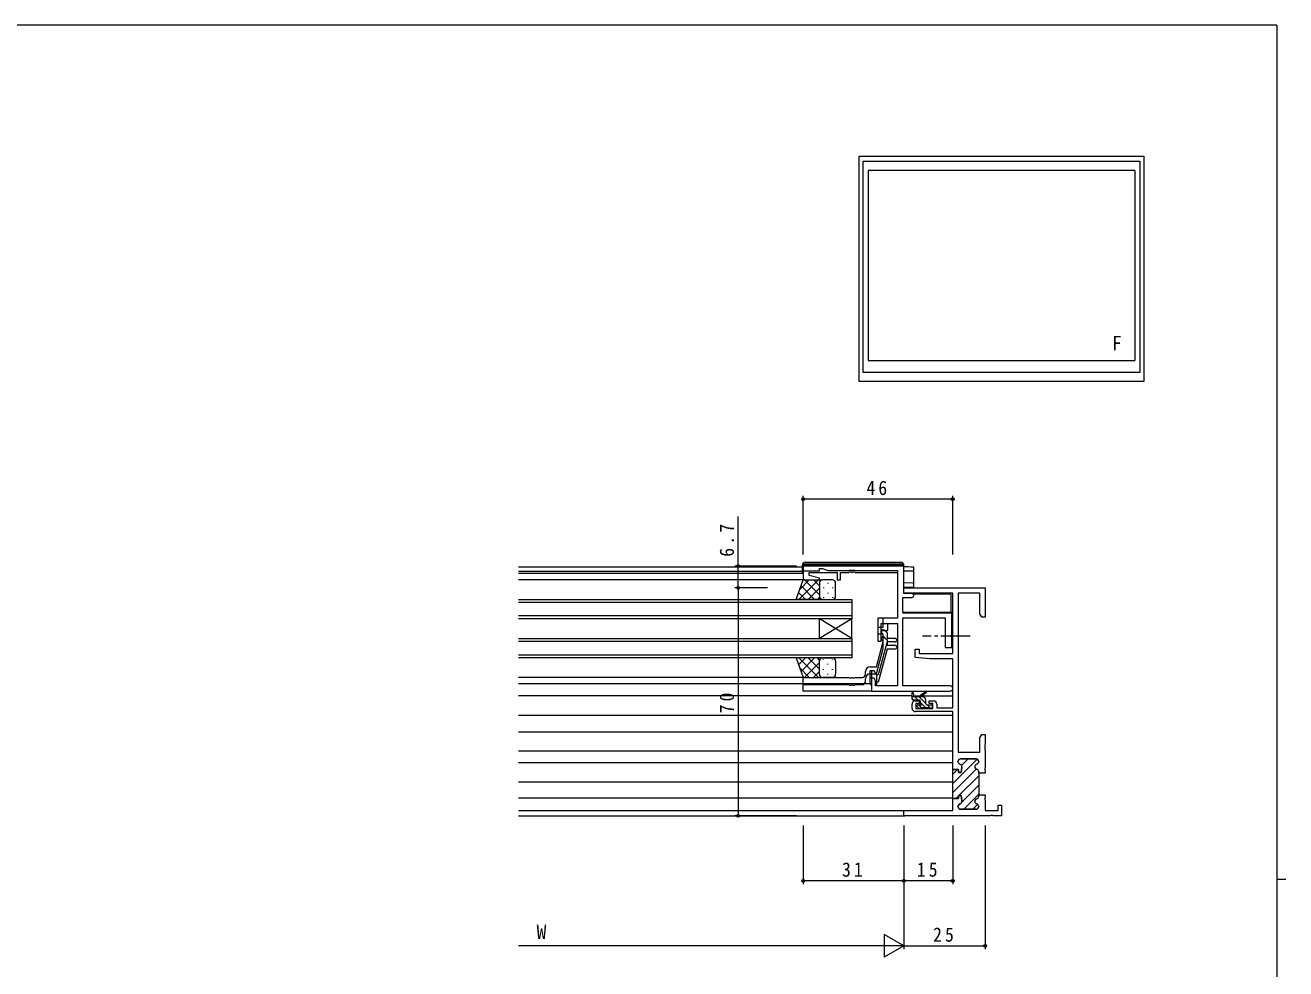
# Model space of a CAD drawing. Units: millimetres on the paper. Extents: x -420 to 373, y -297 to 267.
# Drawn here: x -32.5 to 355.1, y -25.6 to 264.4 of the extents above; entities that cross this region are included whole.
import ezdxf
from ezdxf.enums import TextEntityAlignment as Align

# ---------------------------------------------------------------- set-up
doc = ezdxf.new("R2010")
doc.units = ezdxf.units.MM
doc.linetypes.add('CHAIN2', pattern=[12, 9, -1, 1, -1])
for name, color, linetype, lineweight in [('0-1_YKK_ZWAK', 7, 'Continuous', 9), ('0-3_YKK_11', 7, 'Continuous', 9), ('0-4_YKK_12', 2, 'Continuous', 9), ('0-5_YKK_13', 4, 'Continuous', 9), ('0-6_YKK_A1', 4, 'Continuous', 9), ('0-7_YKK_D', 6, 'Continuous', 9)]:
    doc.layers.add(name, color=color, linetype=linetype, lineweight=lineweight)
doc.styles.add('ＭＳ ゴシック', font='')
doc.styles.get('ＭＳ ゴシック').set_extended_font_data('MS Gothic')

msp = doc.modelspace()

# ---------------------------------------------------------------- linework, layer by layer
at = {"layer": '0-1_YKK_ZWAK'}
for p, q in [((352.3, 264.4), (-417.7, 264.4)), ((352.3, 264.4), (352.3, -260.6)), ((352.3, 1.9), (355.1, 1.9))]:
    msp.add_line(p, q, dxfattribs=at)
at = {"layer": '0-3_YKK_11'}
for p, q in [((206.687, 98.741), (206.687, 96.741)), ((237.687, 98.741), (206.687, 98.741)), ((206.687, 98.141), (206.687, 93.941)), ((237.687, 98.141), (206.687, 98.141)), ((211.687, 97.441), (212.687, 97.441)), ((211.687, 96.741), (211.687, 97.441)), ((212.687, 97.441), (214.336, 96.841)), ((220.729, 96.841), (220.912, 96.961)), ((220.912, 96.961), (221.462, 96.961)), ((221.462, 96.961), (221.645, 96.841)), ((221.729, 96.841), (221.912, 96.961)), ((221.912, 96.961), (222.462, 96.961)), ((222.462, 96.961), (222.645, 96.841)), ((237.687, 89.741), (237.687, 98.741)), ((237.687, 89.741), (237.687, 98.141)), ((206.687, 96.741), (211.687, 96.741)), ((206.687, 93.941), (211.648, 93.941)), ((208.587, 96.241), (217.187, 96.241)), ((208.587, 95.302), (208.587, 96.241)), ((211.716, 94.464), (208.587, 95.302)), ((211.648, 93.941), (211.716, 94.464)), ((214.336, 96.841), (220.729, 96.841)), ((217.187, 96.241), (217.187, 93.941)), ((217.187, 93.941), (218.187, 93.941)), ((218.187, 96.241), (220.729, 96.241)), ((218.187, 93.941), (218.187, 96.241)), ((220.729, 96.241), (220.912, 96.361)), ((220.912, 96.361), (221.462, 96.361)), ((221.462, 96.361), (221.645, 96.241)), ((221.645, 96.841), (221.729, 96.841)), ((221.645, 96.241), (221.729, 96.241)), ((221.729, 96.241), (221.912, 96.361)), ((221.912, 96.361), (222.462, 96.361)), ((222.462, 96.361), (222.645, 96.241)), ((222.645, 96.841), (235.687, 96.841)), ((222.645, 96.241), (235.687, 96.241)), ((235.687, 96.841), (235.687, 82.141)), ((235.687, 96.241), (235.687, 82.141)), ((237.687, 91.441), (262.687, 91.441)), ((237.687, 89.811), (237.687, 91.441)), ((252.687, 89.811), (237.687, 89.811)), ((240.087, 89.741), (237.687, 89.741)), ((240.087, 89.741), (237.687, 89.741)), ((252.687, 71.341), (252.687, 89.811)), ((261.057, 89.811), (254.317, 89.811)), ((254.317, 89.811), (254.317, 40.941)), ((261.057, 83.532), (261.057, 89.811)), ((262.687, 91.441), (262.687, 82.441)), ((237.317, 88.541), (240.087, 88.541)), ((237.317, 83.941), (237.317, 88.541)), ((237.317, 88.541), (240.087, 88.541)), ((237.317, 83.941), (237.317, 88.541)), ((229.687, 82.141), (229.687, 77.341)), ((235.687, 82.141), (229.687, 82.141)), ((231.187, 82.141), (231.187, 79.341)), ((235.687, 82.141), (231.187, 82.141)), ((252.387, 83.941), (237.317, 83.941)), ((252.387, 83.941), (237.317, 83.941)), ((237.317, 82.311), (250.387, 82.311)), ((237.317, 61.371), (237.317, 82.311)), ((237.317, 82.311), (250.387, 82.311)), ((237.317, 61.371), (237.317, 82.311)), ((250.387, 82.311), (250.387, 73.141)), ((250.387, 82.311), (250.387, 73.141)), ((252.387, 77.099), (252.387, 83.941)), ((252.387, 77.099), (252.387, 83.941)), ((261.687, 82.441), (261.057, 83.532)), ((262.687, 82.441), (261.687, 82.441)), ((229.687, 79.341), (229.687, 75.141)), ((231.187, 79.341), (229.687, 79.341)), ((230.687, 80.511), (235.687, 80.511)), ((230.687, 77.341), (230.687, 80.511)), ((230.687, 78.341), (232.687, 78.341)), ((230.687, 75.141), (230.687, 78.341)), ((231.287, 77.193), (230.863, 77.617)), ((231.711, 78.466), (232.487, 77.69)), ((232.487, 77.69), (232.487, 76.041)), ((232.687, 80.511), (235.687, 80.511)), ((232.687, 78.341), (232.687, 80.511)), ((235.687, 80.511), (235.687, 61.371)), ((235.687, 80.511), (235.687, 61.371)), ((229.207, 67.241), (231.287, 75.003)), ((229.687, 77.341), (230.687, 77.341)), ((229.687, 75.141), (230.687, 75.141)), ((232.486, 74.841), (229.78, 64.741)), ((231.287, 74.993), (230.863, 75.417)), ((231.287, 75.003), (231.287, 77.193)), ((231.287, 72.803), (231.287, 74.993)), ((231.711, 76.265), (232.487, 75.49)), ((234.887, 74.841), (232.486, 74.841)), ((232.487, 76.041), (234.887, 76.041)), ((232.487, 75.49), (232.487, 73.841)), ((232.487, 73.841), (234.887, 73.841)), ((252.267, 76.916), (252.387, 77.099)), ((252.267, 76.916), (252.387, 77.099)), ((252.267, 76.366), (252.267, 76.916)), ((252.267, 76.366), (252.267, 76.916)), ((252.387, 76.183), (252.267, 76.366)), ((252.387, 76.183), (252.267, 76.366)), ((252.387, 73.141), (252.387, 76.183)), ((252.387, 73.141), (252.387, 76.183)), ((229.207, 65.041), (231.287, 72.803)), ((232.486, 72.641), (229.78, 62.541)), ((234.887, 72.641), (232.486, 72.641)), ((241.187, 72.641), (242.387, 72.641)), ((241.187, 70.035), (241.187, 72.641)), ((245.687, 69.641), (241.187, 70.035)), ((242.387, 72.641), (242.387, 71.341)), ((242.387, 71.341), (252.687, 71.341)), ((250.387, 73.141), (252.387, 73.141)), ((250.387, 73.141), (252.387, 73.141)), ((227.187, 65.941), (227.187, 64.141)), ((228.487, 65.941), (227.187, 65.941)), ((227.387, 67.241), (229.207, 67.241)), ((227.687, 65.941), (227.687, 59.741)), ((228.487, 65.941), (227.687, 65.941)), ((229.317, 64.504), (228.487, 65.941)), ((229.18, 64.741), (228.487, 65.941)), ((252.687, 69.641), (245.687, 69.641)), ((252.687, 54.641), (252.687, 69.641)), ((206.687, 63.941), (220.729, 63.941)), ((206.687, 61.941), (206.687, 63.941)), ((220.729, 63.941), (220.912, 63.821)), ((220.912, 63.821), (221.462, 63.821)), ((221.462, 63.821), (221.645, 63.941)), ((221.645, 63.941), (221.729, 63.941)), ((221.729, 63.941), (221.912, 63.821)), ((221.912, 63.821), (222.462, 63.821)), ((222.462, 63.821), (222.645, 63.941)), ((222.645, 63.941), (224.887, 63.941)), ((225.887, 64.941), (225.887, 65.741)), ((225.887, 62.741), (225.887, 63.541)), ((227.187, 64.141), (227.387, 63.941)), ((227.187, 63.741), (227.187, 61.941)), ((228.487, 63.741), (227.187, 63.741)), ((227.387, 65.041), (229.207, 65.041)), ((227.387, 63.941), (227.687, 63.641)), ((227.687, 63.741), (227.687, 59.741)), ((228.487, 63.741), (227.687, 63.741)), ((227.687, 63.641), (227.687, 61.941)), ((229.18, 62.541), (228.487, 63.741)), ((228.987, 62.875), (228.487, 63.741)), ((228.987, 61.371), (228.987, 62.875)), ((229.78, 64.741), (229.18, 64.741)), ((229.78, 62.541), (229.18, 62.541)), ((229.317, 61.371), (229.317, 64.504)), ((227.687, 61.941), (206.687, 61.941)), ((206.687, 61.741), (220.729, 61.741)), ((206.687, 59.741), (206.687, 61.741)), ((227.687, 59.741), (206.687, 59.741)), ((220.729, 61.741), (220.912, 61.621)), ((220.912, 61.621), (221.462, 61.621)), ((221.462, 61.621), (221.645, 61.741)), ((221.645, 61.741), (221.729, 61.741)), ((221.729, 61.741), (221.912, 61.621)), ((221.912, 61.621), (222.462, 61.621)), ((222.462, 61.621), (222.645, 61.741)), ((222.645, 61.741), (224.887, 61.741)), ((227.187, 61.941), (227.387, 61.741)), ((227.387, 61.741), (227.687, 61.441)), ((227.687, 61.441), (227.687, 59.741)), ((227.687, 59.741), (251.872, 59.741)), ((227.687, 59.741), (251.872, 59.741)), ((235.687, 61.371), (228.987, 61.371)), ((235.687, 61.371), (229.317, 61.371)), ((251.872, 61.371), (237.317, 61.371)), ((251.872, 61.371), (237.317, 61.371)), ((240.187, 54.441), (240.187, 55.741)), ((241.187, 56.741), (242.487, 56.741)), ((241.387, 55.941), (241.387, 54.441)), ((242.487, 55.941), (241.387, 55.941)), ((241.387, 54.441), (246.587, 54.441)), ((242.487, 56.741), (242.487, 55.941)), ((245.487, 56.741), (246.787, 56.741)), ((245.487, 55.941), (245.487, 56.741)), ((246.587, 55.941), (245.487, 55.941)), ((246.587, 54.441), (246.587, 55.941)), ((247.787, 55.741), (247.787, 54.641)), ((247.787, 54.641), (252.687, 54.641)), ((252.687, 53.441), (241.187, 53.441)), ((252.687, 35.691), (252.687, 53.441)), ((261.057, 45.35), (261.687, 46.441)), ((261.057, 40.941), (261.057, 45.35)), ((261.687, 46.441), (262.687, 46.441)), ((262.687, 43.399), (262.567, 43.216)), ((262.567, 43.216), (262.567, 42.666)), ((262.567, 42.666), (262.687, 42.483)), ((262.687, 46.441), (262.687, 43.399)), ((252.687, 31.367), (260.198, 38.878)), ((254.317, 40.941), (261.057, 40.941)), ((255.087, 38.941), (259.887, 38.941)), ((259.887, 38.941), (255.087, 38.941)), ((255.381, 36.889), (257.433, 38.941)), ((262.687, 42.399), (262.567, 42.216)), ((262.567, 42.216), (262.567, 41.666)), ((262.567, 41.666), (262.687, 41.483)), ((262.687, 42.483), (262.687, 42.399)), ((262.687, 41.483), (262.687, 36.149)), ((252.687, 28.539), (259.926, 35.777)), ((252.687, 35.691), (254.487, 35.691)), ((252.687, 26.391), (252.687, 35.691)), ((252.687, 26.391), (252.687, 35.691)), ((254.487, 35.691), (252.687, 35.691)), ((252.687, 34.196), (254.183, 35.691)), ((254.287, 38.04), (254.287, 38.141)), ((254.287, 38.141), (254.287, 38.04)), ((254.487, 35.691), (254.487, 34.691)), ((254.487, 34.691), (254.487, 35.691)), ((255.287, 34.691), (255.482, 36.4)), ((255.482, 36.4), (255.287, 34.691)), ((260.687, 38.141), (260.687, 38.04)), ((260.687, 38.04), (260.687, 38.141)), ((260.687, 34.942), (260.687, 34.541)), ((260.687, 34.541), (260.687, 34.942)), ((262.687, 36.149), (262.567, 35.966)), ((262.567, 35.966), (262.567, 35.416)), ((262.567, 35.416), (262.687, 35.233)), ((262.687, 35.233), (262.687, 34.541)), ((254.487, 34.691), (255.287, 34.691)), ((255.287, 34.691), (254.487, 34.691)), ((254.61, 27.633), (260.687, 33.71)), ((260.687, 34.541), (260.687, 27.841)), ((262.687, 34.541), (260.687, 34.541)), ((253.668, 26.691), (254.545, 27.568)), ((254.487, 27.691), (254.487, 26.691)), ((255.287, 27.691), (254.487, 27.691)), ((254.487, 27.691), (255.287, 27.691)), ((254.487, 26.691), (254.487, 27.691)), ((255.482, 25.982), (255.287, 27.691)), ((255.287, 27.691), (255.482, 25.982)), ((255.447, 25.642), (260.687, 30.882)), ((256.075, 23.441), (260.687, 28.053)), ((260.687, 27.841), (260.687, 27.44)), ((260.687, 27.841), (262.687, 27.841)), ((260.687, 27.44), (260.687, 27.841)), ((262.687, 27.149), (262.567, 26.966)), ((262.687, 27.841), (262.687, 27.149)), ((252.687, 26.691), (254.487, 26.691)), ((252.687, 23.071), (252.687, 26.691)), ((254.487, 26.691), (252.987, 26.691)), ((254.287, 24.241), (254.287, 24.342)), ((254.287, 24.342), (254.287, 24.241)), ((254.302, 24.497), (254.936, 25.131)), ((259.887, 23.441), (255.087, 23.441)), ((255.087, 23.441), (259.887, 23.441)), ((258.903, 23.441), (260.41, 24.948)), ((260.687, 24.342), (260.687, 24.241)), ((260.687, 24.241), (260.687, 24.342)), ((262.567, 26.966), (262.567, 26.416)), ((262.567, 26.416), (262.687, 26.233)), ((262.687, 26.233), (262.687, 23.071)), ((266.687, 24.641), (267.687, 24.641)), ((266.687, 23.071), (266.687, 24.641)), ((267.687, 24.641), (267.687, 21.441)), ((237.687, 23.071), (252.687, 23.071)), ((237.687, 21.441), (237.687, 23.071)), ((264.229, 21.441), (237.687, 21.441)), ((264.229, 21.441), (237.687, 21.441)), ((262.687, 23.071), (266.687, 23.071)), ((264.412, 21.561), (264.229, 21.441)), ((264.962, 21.561), (264.412, 21.561)), ((265.145, 21.441), (264.962, 21.561)), ((267.687, 21.441), (265.145, 21.441))]:
    msp.add_line(p, q, dxfattribs=at)
for centre, radius, start, end in [((240.087, 89.141), 0.6, 269.99998, 90), ((240.087, 89.141), 0.6, 269.99998, 90), ((231.287, 78.041), 0.6, 44.99998, 225), ((231.287, 75.841), 0.6, 44.99998, 225), ((234.887, 75.441), 0.6, 269.99998, 90), ((234.887, 73.241), 0.6, 269.99998, 90), ((227.387, 65.741), 1.5, 90, 179.99998), ((224.887, 64.941), 1, 270, 359.99998), ((224.887, 62.741), 1, 270, 359.99998), ((227.387, 63.541), 1.5, 90, 179.99998), ((251.872, 60.556), 0.815, 269.99998, 90), ((251.872, 60.556), 0.815, 269.99998, 90), ((241.187, 55.741), 1, 90, 179.99998), ((241.187, 54.441), 1, 180, 269.99998), ((246.787, 55.741), 1, 0, 89.99998), ((255.087, 38.141), 0.8, 90, 179.99998), ((255.087, 38.141), 0.8, 90, 179.99998), ((259.887, 38.141), 0.8, 0, 89.99998), ((259.887, 38.141), 0.8, 0, 89.99998), ((255.087, 38.04), 0.8, 180.00002, 255.52251), ((255.087, 38.04), 0.8, 180.00002, 255.52251), ((254.687, 36.491), 0.8, 353.49696, 75.52246), ((254.687, 36.491), 0.8, 353.49696, 75.52246), ((260.287, 36.491), 0.8, 104.47751, 255.52248), ((260.287, 36.491), 0.8, 104.47751, 255.52248), ((259.887, 38.04), 0.8, 284.47748, 359.99997), ((259.887, 38.04), 0.8, 284.47748, 359.99997), ((259.887, 34.942), 0.8, 0.00002, 75.52251), ((259.887, 34.942), 0.8, 0.00002, 75.52251), ((259.887, 27.44), 0.8, 284.47748, 359.99997), ((259.887, 27.44), 0.8, 284.47748, 359.99997), ((255.087, 24.342), 0.8, 104.47748, 179.99997), ((255.087, 24.342), 0.8, 104.47748, 179.99997), ((255.087, 24.241), 0.8, 180, 269.99998), ((255.087, 24.241), 0.8, 180, 269.99998), ((254.687, 25.891), 0.8, 284.47752, 6.50302), ((254.687, 25.891), 0.8, 284.47752, 6.50302), ((260.287, 25.891), 0.8, 104.47751, 255.52248), ((260.287, 25.891), 0.8, 104.47751, 255.52248), ((259.887, 24.241), 0.8, 270, 359.99998), ((259.887, 24.241), 0.8, 270, 359.99998), ((259.887, 24.342), 0.8, 0.00002, 75.52251), ((259.887, 24.342), 0.8, 0.00002, 75.52251)]:
    msp.add_arc(centre, radius, start, end, dxfattribs=at)
at = {"layer": '0-4_YKK_12'}
for p, q in [((119.187, 97.941), (206.387, 97.941)), ((206.387, 96.541), (119.187, 96.541)), ((206.687, 95.941), (119.187, 95.941)), ((207.187, 93.941), (119.187, 93.941)), ((119.187, 87.941), (221.687, 87.941)), ((221.687, 86.941), (119.187, 86.941)), ((221.687, 87.941), (221.687, 81.941)), ((119.187, 82.941), (221.687, 82.941)), ((221.687, 81.941), (119.187, 81.941)), ((221.687, 81.941), (211.687, 75.941)), ((221.687, 75.941), (211.687, 81.941)), ((211.687, 75.941), (211.687, 81.941)), ((221.687, 75.941), (221.687, 81.941)), ((119.187, 75.941), (221.687, 75.941)), ((221.687, 74.941), (119.187, 74.941)), ((221.687, 75.941), (221.687, 69.941)), ((119.187, 70.941), (221.687, 70.941)), ((221.687, 69.941), (119.187, 69.941)), ((207.187, 63.941), (119.187, 63.941)), ((206.987, 61.941), (119.187, 61.941)), ((240.187, 58.241), (119.187, 58.241)), ((240.633, 58.241), (242.483, 58.241)), ((243.077, 58.241), (252.687, 58.241)), ((252.687, 52.241), (119.187, 52.241)), ((119.187, 47.241), (252.687, 47.241)), ((119.187, 41.354), (252.687, 41.354)), ((252.687, 37.728), (119.187, 37.728)), ((119.187, 31.841), (252.687, 31.841)), ((252.687, 26.841), (119.187, 26.841)), ((119.187, 23.071), (252.387, 23.071)), ((119.187, 21.441), (237.987, 21.441))]:
    msp.add_line(p, q, dxfattribs=at)
at = {"layer": '0-5_YKK_13'}
for p, q in [((206.387, 98.341), (206.387, 95.942)), ((207.387, 99.341), (236.687, 99.341)), ((237.739, 98.036), (237.687, 98.037)), ((240.687, 97.006), (240.687, 97.642)), ((204.544, 87.943), (206.687, 93.943)), ((211.419, 93.943), (205.419, 87.943)), ((208.59, 93.943), (205.63, 90.982)), ((206.687, 93.943), (212.687, 93.943)), ((211.687, 89.323), (207.067, 93.943)), ((211.687, 92.151), (209.895, 93.943)), ((215.687, 93.943), (212.687, 93.943)), ((237.687, 96.706), (237.739, 96.707)), ((207.41, 87.943), (205.298, 90.055)), ((210.238, 87.943), (206.043, 92.139)), ((211.687, 91.383), (208.247, 87.943)), ((211.687, 92.943), (211.687, 89.343)), ((211.687, 92.543), (211.687, 88.943)), ((212.909, 91.608), (212.909, 91.408)), ((214.324, 93.023), (214.324, 92.823)), ((214.324, 89.993), (214.324, 89.793)), ((215.739, 91.608), (215.739, 91.408)), ((216.687, 88.943), (216.687, 92.943)), ((237.716, 93.006), (237.687, 93.006)), ((237.687, 91.646), (237.713, 91.647)), ((240.392, 92.959), (237.716, 93.006)), ((240.456, 89.614), (252.187, 89.512)), ((252.187, 84.385), (252.187, 89.512)), ((212.909, 87.943), (204.544, 87.943)), ((211.744, 88.611), (211.076, 87.943)), ((212.687, 87.943), (215.687, 87.943)), ((212.909, 88.578), (212.909, 88.378)), ((215.739, 88.578), (215.739, 88.378)), ((237.317, 83.655), (252.187, 83.785)), ((252.187, 83.785), (252.187, 84.385)), ((204.544, 69.941), (206.687, 63.941)), ((212.909, 69.941), (204.544, 69.941)), ((207.41, 69.941), (205.298, 67.83)), ((211.419, 63.941), (205.419, 69.941)), ((210.238, 69.941), (206.043, 65.746)), ((211.687, 66.502), (208.247, 69.941)), ((211.744, 69.273), (211.076, 69.941)), ((212.687, 69.941), (215.687, 69.941)), ((208.59, 63.941), (205.63, 66.902)), ((211.687, 68.562), (207.067, 63.941)), ((211.687, 65.341), (211.687, 68.941)), ((211.687, 64.941), (211.687, 68.541)), ((212.909, 69.306), (212.909, 69.506)), ((212.909, 66.276), (212.909, 66.476)), ((214.324, 67.891), (214.324, 68.091)), ((215.739, 69.306), (215.739, 69.506)), ((215.739, 66.276), (215.739, 66.476)), ((216.687, 68.941), (216.687, 64.941)), ((206.687, 63.941), (212.687, 63.941)), ((211.687, 65.733), (209.895, 63.941)), ((215.687, 63.941), (212.687, 63.941)), ((214.324, 64.861), (214.324, 65.061)), ((240.187, 57.241), (240.187, 59.24)), ((240.487, 59.067), (240.686, 57.941)), ((242.087, 57.941), (244.305, 59.624)), ((242.687, 57.941), (244.507, 59.342)), ((243.387, 57.941), (240.187, 57.941)), ((240.726, 56.941), (240.187, 57.48)), ((242.487, 56.941), (240.487, 56.941)), ((242.073, 56.941), (241.073, 57.941)), ((242.275, 54.529), (241.775, 55.029)), ((241.987, 55.541), (242.326, 55.541)), ((243.195, 54.472), (242.126, 55.541)), ((244.387, 55.974), (242.42, 57.941)), ((243.087, 54.441), (242.487, 54.441)), ((242.787, 56.002), (242.787, 56.641)), ((244.373, 54.641), (242.787, 56.227)), ((245.387, 54.641), (243.287, 54.641)), ((244.231, 57.477), (243.923, 57.785)), ((244.387, 55.841), (244.387, 56.941)), ((244.687, 55.541), (246.087, 55.541)), ((245.92, 54.441), (244.82, 55.541)), ((246.087, 54.441), (245.587, 54.441)), ((246.371, 55.337), (246.183, 55.525)), ((246.387, 55.241), (246.387, 54.741))]:
    msp.add_line(p, q, dxfattribs=at)
at = {"layer": '0-5_YKK_13', "linetype": 'CHAIN2'}
msp.add_line((258.071, 76.641), (243.387, 76.641), dxfattribs=at)
at = {"layer": '0-5_YKK_13'}
for points in [[(237.187, 98.341), (206.887, 98.341), (206.387, 98.341)], [(237.687, 97.641), (237.687, 98.341), (237.187, 98.341)], [(240.687, 96.917), (240.601, 96.713), (240.392, 96.627), (237.687, 96.58)], [(237.739, 98.036), (238.917, 98.01), (239.847, 97.98), (240.342, 97.952)], [(240.367, 97.95), (240.39, 97.948), (240.431, 97.942), (240.46, 97.935), (240.492, 97.925), (240.532, 97.906), (240.58, 97.873), (240.629, 97.82), (240.667, 97.749), (240.686, 97.665), (240.687, 97.642)], [(240.687, 92.659), (240.687, 96.917), (240.687, 97.006)], [(237.739, 96.707), (238.976, 96.723), (239.924, 96.725), (240.373, 96.712)], [(240.373, 96.712), (240.387, 96.709), (240.392, 96.706)], [(237.713, 91.647), (240.687, 91.699), (240.687, 92.659)]]:
    msp.add_lwpolyline(points, dxfattribs=at)
for centre, radius, start, end in [((207.387, 98.341), 1, 90, 180), ((236.687, 98.341), 1, 0, 90), ((240.387, 97.006), 0.3, 270.99553, 359.99573), ((212.687, 92.943), 1, 90, 180), ((212.687, 92.943), 1, 90, 180), ((215.687, 92.943), 1, 0, 90), ((240.387, 92.659), 0.3, 0, 89), ((212.687, 88.943), 1, 180, 270), ((212.687, 88.943), 1, 180, 270), ((215.687, 88.943), 1, 270, 0), ((212.687, 68.941), 1, 90, 180), ((212.687, 68.941), 1, 90, 180), ((215.687, 68.941), 1, 0, 90), ((212.687, 64.941), 1, 180, 270), ((212.687, 64.941), 1, 180, 270), ((215.687, 64.941), 1, 270, 0), ((240.387, 59.24), 0.2, 300, 180), ((244.487, 59.541), 0.2, 275.58287, 155.58287), ((240.487, 57.241), 0.3, 180, 270), ((241.987, 55.241), 0.3, 90, 225), ((242.487, 54.741), 0.3, 225, 270), ((242.326, 55.241), 0.3, 33.05573, 90), ((242.487, 56.641), 0.3, 0, 90), ((242.787, 55.541), 0.25, 213.05573, 56.94426), ((243.087, 56.002), 0.3, 180, 236.94426), ((243.087, 54.641), 0.2, 270, 0), ((243.387, 56.941), 1, 0, 90), ((244.687, 55.841), 0.3, 180, 270), ((245.587, 54.641), 0.2, 180, 270), ((246.087, 55.241), 0.3, 0, 90), ((246.087, 54.741), 0.3, 270, 0)]:
    msp.add_arc(centre, radius, start, end, dxfattribs=at)
at = {"layer": '0-6_YKK_A1'}
for p, q in [((223.937, 224.141), (311.437, 224.141)), ((223.937, 154.891), (223.937, 224.141)), ((225.187, 222.641), (310.187, 222.641)), ((310.187, 222.641), (310.187, 157.641)), ((311.437, 224.141), (311.437, 154.891)), ((226.737, 219.791), (226.737, 161.341)), ((308.637, 219.791), (226.737, 219.791)), ((308.637, 219.791), (308.637, 161.341)), ((226.737, 161.341), (308.637, 161.341)), ((311.437, 154.891), (223.937, 154.891))]:
    msp.add_line(p, q, dxfattribs=at)
msp.add_lwpolyline([(310.187, 157.641), (225.187, 157.641), (225.187, 222.641)], dxfattribs=at)
at = {"layer": '0-7_YKK_D'}
for p, q in [((206.687, 101.741), (206.687, 119.741)), ((252.687, 118.741), (206.687, 118.741)), ((252.687, 101.741), (252.687, 119.741)), ((186.687, 98.141), (186.687, 113.441)), ((204.687, 98.141), (185.687, 98.141)), ((186.687, 91.441), (186.687, 98.141)), ((195.687, 91.441), (185.687, 91.441)), ((195.687, 91.441), (185.687, 91.441)), ((186.687, 91.441), (186.687, 21.441)), ((204.687, 21.441), (185.687, 21.441)), ((206.687, 18.441), (206.687, 0.441)), ((237.687, 18.441), (237.687, -19.559)), ((237.687, 18.441), (237.687, -19.559)), ((237.687, 18.441), (237.687, 0.441)), ((237.687, 18.441), (237.687, 0.441)), ((252.687, 18.441), (252.687, 0.441)), ((262.687, 18.441), (262.687, -19.559)), ((237.687, 1.441), (206.687, 1.441)), ((252.687, 1.441), (237.687, 1.441)), ((231.625, -15.059), (231.625, -22.059)), ((237.687, -18.559), (231.625, -15.059)), ((230.687, -18.559), (119.187, -18.559)), ((237.687, -18.559), (225.563, -18.559)), ((237.687, -18.559), (231.625, -22.059)), ((237.687, -18.559), (262.687, -18.559))]:
    msp.add_line(p, q, dxfattribs=at)
for centre in [(206.687, 118.741), (252.687, 118.741), (186.687, 98.141), (186.687, 91.441), (186.687, 91.441), (186.687, 21.441), (206.687, 1.441), (237.687, 1.441), (237.687, 1.441), (252.687, 1.441), (262.687, -18.559)]:
    msp.add_circle(centre, 0.425, dxfattribs=at)

# ---------------------------------------------------------------- texts
at = {"layer": '0-6_YKK_A1', "color": 3, "style": 'ＭＳ ゴシック'}
msp.add_text('F', height=4.399, dxfattribs=at).set_placement((301.628, 163.187), align=Align.BOTTOM_LEFT)
at = {"layer": '0-7_YKK_D', "color": 3, "style": 'ＭＳ ゴシック'}
msp.add_text('W', height=4.399, dxfattribs=at).set_placement((124.748, -17.759), align=Align.BOTTOM_LEFT)
at = {"layer": '0-7_YKK_D', "color": 3, "char_height": 4.399, "attachment_point": 7, "style": 'ＭＳ ゴシック'}
for s, insert in [('\\T1.36;\\W0.9;46', (226.167, 119.941)), ('\\T1.36;\\W0.9;31', (218.667, 2.641)), ('\\T1.36;\\W0.9;15', (241.667, 2.641)), ('\\T1.36;\\W0.9;25', (246.667, -17.359))]:
    msp.add_mtext(s, dxfattribs=dict(at, insert=insert))
at = {"layer": '0-7_YKK_D', "color": 3, "char_height": 4.399, "attachment_point": 7, "rotation": 90, "style": 'ＭＳ ゴシック'}
for s, insert in [('\\T1.38;\\W0.9;6.7', (185.487, 101.041)), ('\\T1.36;\\W0.9;70', (185.487, 52.921))]:
    msp.add_mtext(s, dxfattribs=dict(at, insert=insert))

doc.saveas('drawing.dxf')
